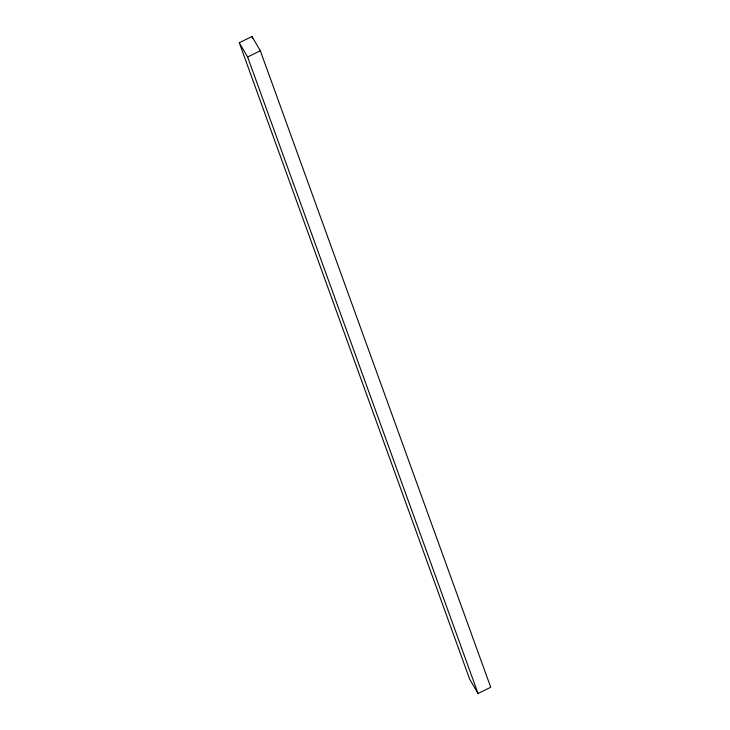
<?xml version="1.0" encoding="UTF-8"?>
<svg xmlns="http://www.w3.org/2000/svg" width="730" height="730" viewBox="0 0 730 730"><rect width="100%" height="100%" fill="white"/><g stroke="black" fill="none" stroke-linecap="round" stroke-linejoin="round"><path stroke-width="1.09" d="M239.276 42.732L251.959 36.5L260.318 50.771L490.724 687.268L478.041 693.5L469.682 679.228L239.276 42.732L247.634 57.004L478.041 693.5M247.634 57.004L260.318 50.771M251.959 36.5L252.735 38.644"/></g></svg>
